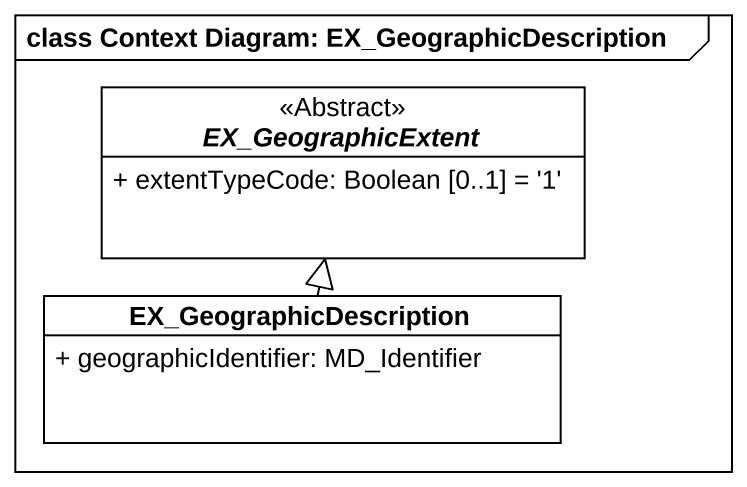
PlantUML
@startuml
mainframe class Context Diagram: EX_GeographicDescription
hide circle
hide empty members
skinparam classAttributeIconSize 0
abstract class EX_GeographicExtent <<Abstract>> #FFFFFF {
  + extentTypeCode: Boolean [0..1] = '1'
}
class EX_GeographicDescription #FFFFFF {
  + geographicIdentifier: MD_Identifier
}
EX_GeographicDescription -up-|> EX_GeographicExtent
@enduml
